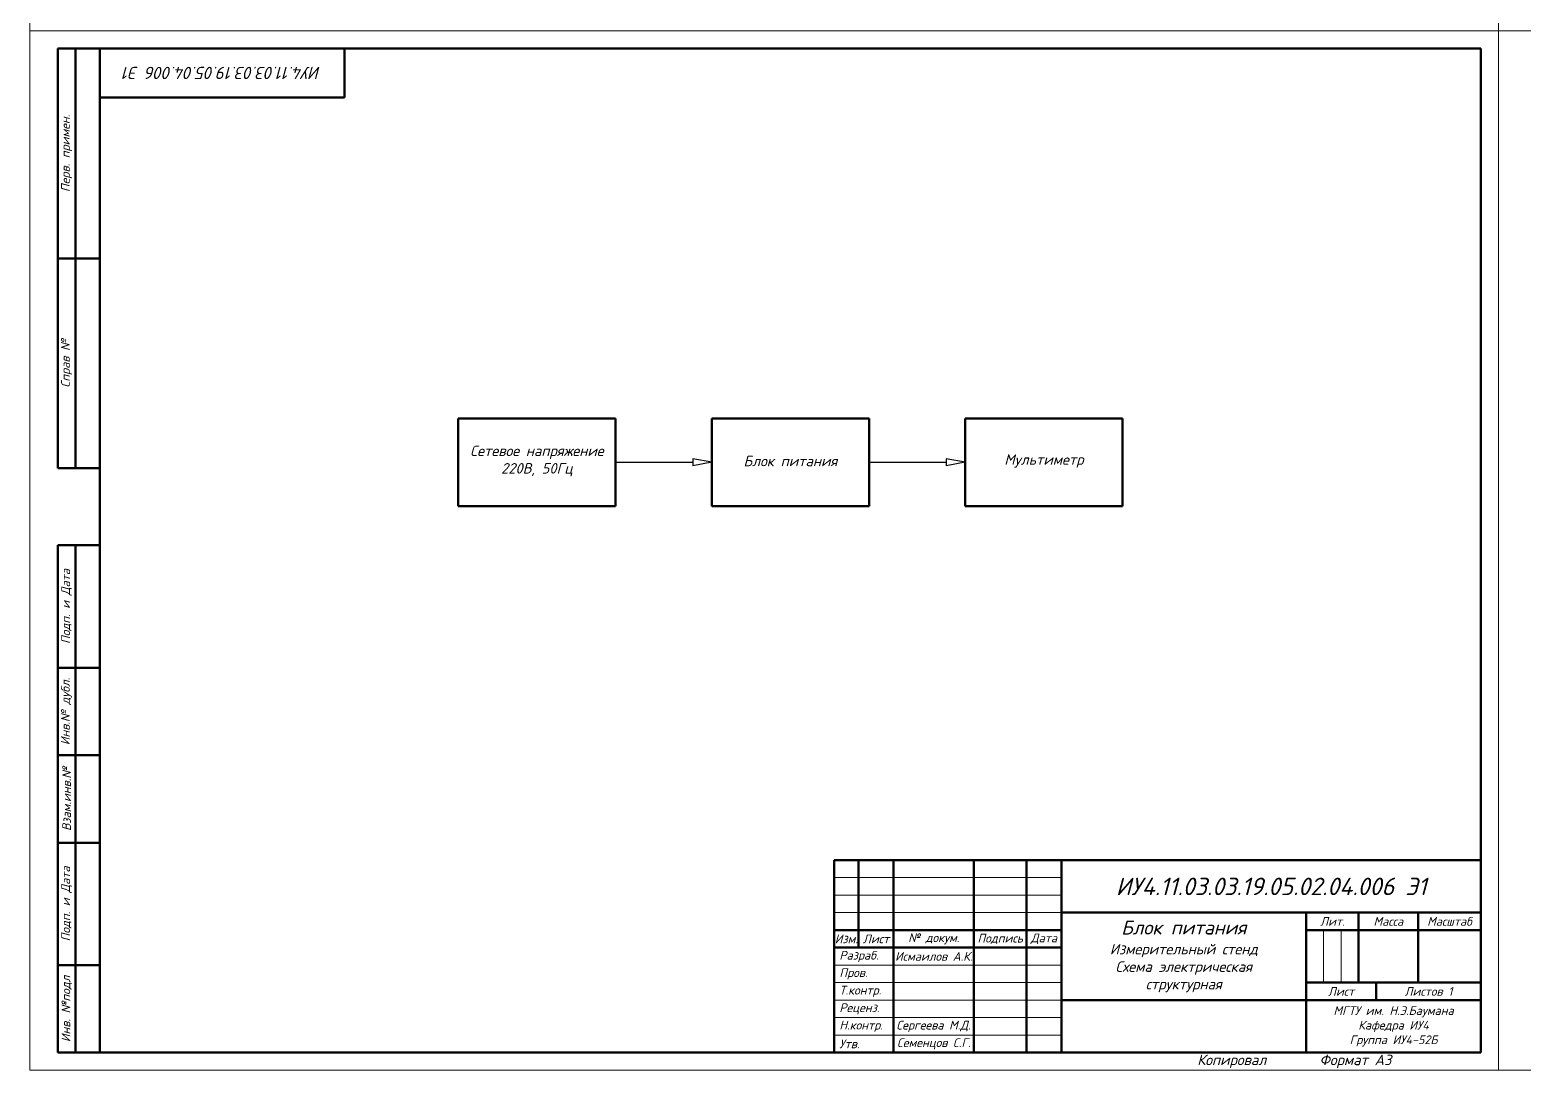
# Model space of a CAD drawing. Header units: millimetres. Extents: x 2470 to 6390, y 1560 to 2814.
# Drawn here: x 2470 to 2897.3, y 1560.5 to 1857.8 of the extents above; entities that cross this region are included whole.
import ezdxf

# ---------------------------------------------------------------- set-up
doc = ezdxf.new("R2010")
doc.units = ezdxf.units.MM
for name, color, linetype, lineweight in [('border', 7, 'Continuous', 70), ('Sheet', 7, 'Continuous', 30), ('Text', 7, 'Continuous', 18)]:
    doc.layers.add(name, color=color, linetype=linetype, lineweight=lineweight)
doc.styles.add('Main', font='isocpeur.ttf', dxfattribs={"oblique": 15, "height": 3})

msp = doc.modelspace()

# ---------------------------------------------------------------- linework, layer by layer
at = {"layer": 'border', "lineweight": 18}
for p, q in [((2470, 1857.5), (2470, 2154.5)), ((2890, 2154.5), (2890, 1857.5)), ((2890, 1857.5), (2890, 2154.5)), ((2890, 1857.5), (2470, 1857.5)), ((2470, 1560.5), (2470, 1857.5)), ((2470, 1857.5), (2890, 1857.5)), ((2470, 1857.5), (2490, 1857.5)), ((3310, 1857.5), (2890, 1857.5)), ((2890, 1560.5), (2890, 1857.5)), ((2890, 1857.5), (3310, 1857.5)), ((2890, 1857.5), (2910, 1857.5)), ((2890, 1857.5), (2890, 1560.5)), ((2700, 1615.5), (2765, 1615.5)), ((2700, 1610.5), (2765, 1610.5)), ((2700, 1610.5), (2765, 1610.5)), ((2765, 1605.5), (2700, 1605.5)), ((2840, 1600.5), (2840, 1585.5)), ((2840, 1585.5), (2840, 1600.5)), ((2840, 1600.5), (2840, 1585.5)), ((2840, 1585.5), (2840, 1600.5)), ((2840, 1600.5), (2840, 1585.5)), ((2845, 1600.5), (2845, 1585.5)), ((2700, 1585.5), (2717, 1585.5)), ((2765, 1585.5), (2717, 1585.5)), ((2700, 1580.5), (2717, 1580.5)), ((2765, 1580.5), (2717, 1580.5)), ((2700, 1575.5), (2765, 1575.5)), ((2890, 1560.5), (2470, 1560.5)), ((3310, 1560.5), (2890, 1560.5))]:
    msp.add_line(p, q, dxfattribs=at)
at = {"layer": 'border', "lineweight": 70}
for p, q in [((2483, 1852.5), (2478, 1852.5)), ((2483, 1792.5), (2483, 1852.5)), ((2483, 1852.5), (2490, 1852.5)), ((2490, 1852.5), (2885, 1852.5)), ((2490, 1852.5), (2490, 1565.5)), ((2560, 1838.5), (2560, 1852.5)), ((2885, 1565.5), (2885, 1852.5)), ((2490, 1838.5), (2560, 1838.5)), ((2478, 1792.5), (2490, 1792.5)), ((2483, 1792.5), (2483, 1732.5)), ((2483, 1732.5), (2478, 1732.5)), ((2490, 1732.5), (2483, 1732.5)), ((2490, 1710.5), (2478, 1710.5)), ((2478, 1710.5), (2478, 1565.5)), ((2483, 1565.5), (2483, 1710.5)), ((2490, 1675.5), (2478, 1675.5)), ((2490, 1650.5), (2478, 1650.5)), ((2885, 1620.5), (2700, 1620.5)), ((2700, 1620.5), (2700, 1565.5)), ((2707, 1620.5), (2707, 1595.5)), ((2717, 1565.5), (2717, 1620.5)), ((2740, 1620.5), (2740, 1565.5)), ((2755, 1620.5), (2755, 1565.5)), ((2765, 1620.5), (2885, 1620.5)), ((2765, 1620.5), (2765, 1605.5)), ((2885, 1565.5), (2885, 1620.5)), ((2885, 1605.5), (2765, 1605.5)), ((2835, 1605.5), (2835, 1565.5)), ((2850, 1605.5), (2850, 1585.5)), ((2867, 1605.5), (2867, 1585.5)), ((2740, 1600.5), (2700, 1600.5)), ((2740, 1600.5), (2755, 1600.5)), ((2755, 1600.5), (2765, 1600.5)), ((2835, 1600.5), (2885, 1600.5)), ((2700, 1595.5), (2765, 1595.5)), ((2490, 1590.5), (2478, 1590.5)), ((2835, 1585.5), (2885, 1585.5)), ((2855, 1580.5), (2855, 1585.5)), ((2835, 1580.5), (2765, 1580.5)), ((2835, 1580.5), (2885, 1580.5)), ((2478, 1565.5), (2490, 1565.5)), ((2490, 1565.5), (2885, 1565.5)), ((2700, 1565.5), (2885, 1565.5))]:
    msp.add_line(p, q, dxfattribs=at)
at = {"layer": 'border'}
for p, q in [((2478, 1852.5), (2478, 1732.5)), ((2478, 1590.5), (2478, 1625.5)), ((2478, 1625.5), (2490, 1625.5)), ((2755, 1620.5), (2765, 1620.5)), ((2765, 1620.5), (2765, 1565.5)), ((2700, 1615.5), (2700, 1615.5)), ((2700, 1600.5), (2700, 1595.5)), ((2740, 1600.5), (2740, 1595.5)), ((2755, 1600.5), (2755, 1595.5)), ((2717, 1590.5), (2717, 1595.5)), ((2717, 1590.5), (2717, 1585.5)), ((2755, 1593), (2755, 1593)), ((2755, 1593), (2755, 1593)), ((2755, 1593), (2755, 1593)), ((2717, 1588), (2717, 1588)), ((2717, 1580.5), (2717, 1580.5))]:
    msp.add_line(p, q, dxfattribs=at)
at = {"layer": 'border', "lineweight": 40}
for p, q in [((2740, 1620.5), (2717, 1620.5)), ((2850, 1620.5), (2850, 1620.5)), ((2885, 1620.5), (2867, 1620.5)), ((2885, 1605.5), (2885, 1600.5)), ((2885, 1605.5), (2885, 1600.5)), ((2885, 1565.5), (2885, 1565.5))]:
    msp.add_line(p, q, dxfattribs=at)
at = {"layer": 'border', "lineweight": 20}
for p, q in [((2700, 1590.5), (2765, 1590.5)), ((2700, 1590.5), (2765, 1590.5)), ((2700, 1570.5), (2765, 1570.5)), ((2700, 1570.5), (2717, 1570.5)), ((2740, 1570.5), (2765, 1570.5))]:
    msp.add_line(p, q, dxfattribs=at)
at = {"layer": 'Sheet', "lineweight": 70}
for p, q in [((2592.5, 1744.205), (2592.5, 1746.705)), ((2592.5, 1746.705), (2637.5, 1746.705)), ((2592.5, 1724.205), (2592.5, 1744.205)), ((2637.5, 1746.705), (2637.5, 1721.705)), ((2665, 1744.205), (2665, 1746.705)), ((2665, 1746.705), (2710, 1746.705)), ((2665, 1724.205), (2665, 1744.205)), ((2710, 1746.705), (2710, 1721.705)), ((2737.5, 1744.205), (2737.5, 1746.705)), ((2737.5, 1746.705), (2782.5, 1746.705)), ((2737.5, 1724.205), (2737.5, 1744.205)), ((2782.5, 1746.705), (2782.5, 1721.705)), ((2592.5, 1724.205), (2592.5, 1721.705)), ((2665, 1724.205), (2665, 1721.705)), ((2737.5, 1724.205), (2737.5, 1721.705)), ((2592.5, 1721.705), (2637.5, 1721.705)), ((2665, 1721.705), (2710, 1721.705)), ((2737.5, 1721.705), (2782.5, 1721.705))]:
    msp.add_line(p, q, dxfattribs=at)
at = {"layer": 'Sheet'}
for p, q in [((2665, 1734.205), (2659.591, 1735.203)), ((2659.591, 1735.203), (2659.591, 1733.207)), ((2737.5, 1734.205), (2732.091, 1735.203)), ((2732.091, 1735.203), (2732.091, 1733.207)), ((2637.5, 1734.205), (2659.591, 1734.205)), ((2665, 1734.205), (2659.591, 1733.207)), ((2710, 1734.205), (2732.091, 1734.205)), ((2737.5, 1734.205), (2732.091, 1733.207))]:
    msp.add_line(p, q, dxfattribs=at)
at = {"layer": 'Text'}
for p, q in [((2815, 1857.5), (2880, 1857.5)), ((2815, 1560.5), (2880, 1560.5))]:
    msp.add_line(p, q, dxfattribs=at)

# ---------------------------------------------------------------- texts
at = {"layer": 'border', "insert": (2525, 1845.5), "char_height": 3.5, "attachment_point": 5, "rotation": 180, "style": 'Main'}
msp.add_mtext_dynamic_manual_height_columns('\\pxqc;ИУ4.11.03.03.19.05.04.006 Э1', width=116.93347, gutter_width=66.064, heights=[12.033], dxfattribs=at)
at = {"layer": 'border', "lineweight": 70, "char_height": 2.5, "attachment_point": 5, "rotation": 90, "style": 'Main'}
for s, width, heights, insert in [('\\pxqc;Перв. примен.', 30.37405, [0], (2480.5, 1822.5)), ('\\pxqc;Справ №', 17.85188, [0], (2480.5, 1762.5)), ('\\pxqc;Подп. и Дата', 27.71565, [0], (2480.5, 1693)), ('Инв.№ дубл.', 25.15279, [0], (2480.5, 1663)), ('\\pxqc,t4;Взам.инв.№', 27.09632, [0], (2480.5, 1638)), ('\\pxqc;Подп. и Дата', 27.71565, [0], (2480.5, 1608)), ('\\pxqc;Инв. №подл', 24.3376, [10.701], (2480.5, 1577.99))]:
    msp.add_mtext_dynamic_manual_height_columns(s, width=width, gutter_width=15, heights=heights, dxfattribs=dict(at, insert=insert))
at = {"layer": 'border', "style": 'Main'}
for s, width, gutter_width, heights, insert, char_height, attachment_point in [('{\\H1.66667x;ИУ4.11.03.03.19.05.02.04.006 Э1}', 120, 66.064, [15], (2825, 1613), 3, 5), ('\\pxqc;{\\H1.33333x;Блок питания\\P}Измерительный стенд\\PСхема электрическая \\Pструктурная', 60, 66.064, [0], (2800, 1593), 3, 5), ('Изм.', 2.5, 12.5, [0], (2703.5, 1598), 2.5, 5), ('\\pxqc;Лист', 5.19616, 12.5, [0], (2712, 1598), 2.5, 5), ('\\pxqc;Подпись', 5, 12.5, [0], (2747.5, 1598), 2.5, 5), ('Пров.', 7.5, 12.5, [0], (2701.5, 1588.007), 2.5, 4), ('\\pxqc;Лист', 2.5, 12.5, [0], (2845, 1583), 2.5, 5), ('Реценз.', 2.5, 12.5, [0], (2701.5, 1577.999), 2.5, 4), ('\\pxqc;МГТУ им. Н.Э.Баумана\\P\\pq*;Кафедра ИУ4\\P\\pqc;Группа ИУ4-52Б', 47.99945, 66.064, [14.024], (2860, 1573), 2.5, 5), ('\\pxqc;Копировал ', 70, 15, [0], (2813.717, 1563.01), 3, 5), ('\\pxql;  Формат А3', 50, 15, [0], (2860, 1563), 3, 5)]:
    msp.add_mtext_dynamic_manual_height_columns(s, width=width, gutter_width=gutter_width, heights=heights, dxfattribs=dict(at, insert=insert, char_height=char_height, attachment_point=attachment_point))
at = {"layer": 'border', "char_height": 2.5, "style": 'Main'}
for s, insert, attachment_point in [('\\pxqc;Лит.', (2842.5, 1603), 5), ('\\pxqc;Дата', (2760, 1598), 5), ('Разраб.', (2701.5, 1592.972), 4), ('\\pxqc;Исмаилов А.К.', (2728.5, 1593), 5), ('Т.контр.', (2701.5, 1583), 4), ('\\pxqc;Листов 1 ', (2870, 1583), 5), ('Н.контр.', (2701.5, 1573), 4), ('\\pxqc;Сергеева М.Д.', (2728.434, 1573), 5), ('Утв.', (2701.5, 1568), 4), ('\\pxqc;Семенцов С.Г.', (2728.5, 1568), 5)]:
    msp.add_mtext(s, dxfattribs=dict(at, insert=insert, attachment_point=attachment_point))
at = {"layer": 'border', "char_height": 2.5, "attachment_point": 5, "style": 'Main'}
for s, insert, width in [('\\pxqc;Масса', (2858.5, 1603), 8.80675), ('\\pxqc;Масштаб', (2876, 1603), 12.13842), ('\\pxqc;№ докум.', (2728.5, 1598), 22.84084)]:
    msp.add_mtext(s, dxfattribs=dict(at, insert=insert, width=width))
at = {"layer": 'Sheet', "lineweight": 70, "char_height": 3, "attachment_point": 5, "style": 'Main'}
for s, insert in [('Сетевое напряжение 220В, 50Гц', (2615, 1734.586)), ('Блок питания', (2687.5, 1734.586)), ('Мультиметр', (2760, 1734.586))]:
    msp.add_mtext_dynamic_manual_height_columns(s, width=48.48845, gutter_width=13.039, heights=[0], dxfattribs=dict(at, insert=insert))

doc.saveas('drawing.dxf')
